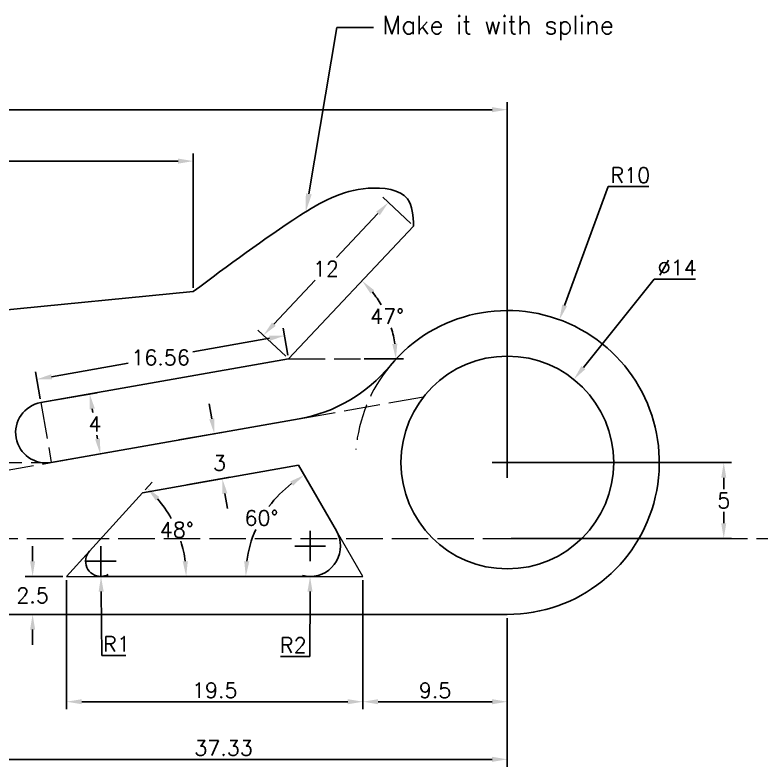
# Model space of a CAD drawing. Header units: millimetres. Extents: x 75 to 218, y 111 to 160.
# Drawn here: x 168.61 to 218.15, y 110.96 to 160.45 of the extents above; entities that cross this region are included whole.
import ezdxf
from ezdxf import colors
from ezdxf.entities.mleader import LeaderData, LeaderLine
from ezdxf.math import Vec2, Vec3

# ---------------------------------------------------------------- set-up
doc = ezdxf.new("R2010")
doc.units = ezdxf.units.MM
doc.linetypes.add('ACAD_ISO02W100', pattern=[15, 12, -3])
doc.layers.add('Dim', color=251, linetype='Continuous', lineweight=0)
doc.styles.get("Standard").update_dxf_attribs({"font": 'simplex.shx'})
doc.dimstyles.new('ISO-25', dxfattribs={"dimscale": 0.4, "dimtxt": 2.5, "dimasz": 2.5, "dimexe": 1.25, "dimexo": 0.625, "dimtad": 1, "dimtih": 1, "dimtoh": 1, "dimdsep": 46, "dimtxsty": 'Standard', "dimcen": 2.5, "dimadec": 0, "dimazin": 0, "dimtfac": 1, "dimtofl": 0, "dimtmove": 0, "dimatfit": 3, "dimfxl": 1, "dimarcsym": 0})

# ---------------------------------------------------------------- blocks, each defined once
blk = doc.blocks.new('*D64')
at = {"layer": 'Defpoints', "color": 0, "transparency": 16777216}
for p in [(201, 154.219), (101, 131), (201, 131)]:
    blk.add_point(p, dxfattribs=at)
at = {"layer": 'Dim', "color": 0, "lineweight": -2, "transparency": 16777216}
for p, q in [((101, 131.25), (101, 154.719)), ((201, 131.25), (201, 154.719)), ((102, 154.219), (200, 154.219))]:
    blk.add_line(p, q, dxfattribs=at)
at = {"layer": 'Dim', "color": 0, "transparency": 16777216}
for points in [[(102, 154.386), (102, 154.052), (101, 154.219)], [(200, 154.386), (200, 154.052), (201, 154.219)]]:
    blk.add_solid(points, dxfattribs=at)
at = {"layer": 'Dim', "color": 0, "transparency": 16777216, "insert": (151, 154.969), "char_height": 1, "attachment_point": 5}
blk.add_mtext('100', dxfattribs=at)
blk = doc.blocks.new('*D65')
at = {"layer": 'Defpoints', "color": 0, "transparency": 16777216}
for p in [(201, 131), (201, 126), (215.24, 126)]:
    blk.add_point(p, dxfattribs=at)
at = {"layer": 'Dim', "color": 0, "lineweight": -2, "transparency": 16777216}
for p, q in [((201.25, 131), (215.74, 131)), ((215.24, 130), (215.24, 129.25)), ((215.24, 127), (215.24, 127.75)), ((201.25, 126), (215.74, 126))]:
    blk.add_line(p, q, dxfattribs=at)
at = {"layer": 'Dim', "color": 0, "transparency": 16777216}
for points in [[(215.073, 130), (215.406, 130), (215.24, 131)], [(215.073, 127), (215.406, 127), (215.24, 126)]]:
    blk.add_solid(points, dxfattribs=at)
at = {"layer": 'Dim', "color": 0, "transparency": 16777216, "insert": (215.24, 128.5), "char_height": 1, "attachment_point": 5}
blk.add_mtext('5', dxfattribs=at)
blk = doc.blocks.new('*D66')
at = {"layer": 'Defpoints', "color": 0, "transparency": 16777216}
for p in [(204.427, 140.394), (201, 131)]:
    blk.add_point(p, dxfattribs=at)
at = {"layer": 'Dim', "color": 0, "lineweight": -2, "transparency": 16777216}
for p, q in [((207.626, 149.16), (204.77, 141.334)), ((210.304, 149.16), (207.626, 149.16)), ((201, 130), (201, 132)), ((200, 131), (202, 131))]:
    blk.add_line(p, q, dxfattribs=at)
at = {"layer": 'Dim', "color": 0, "transparency": 16777216}
blk.add_solid([(204.614, 141.391), (204.927, 141.277), (204.427, 140.394)], dxfattribs=at)
at = {"layer": 'Dim', "color": 0, "transparency": 16777216, "insert": (209.09, 149.91), "char_height": 1, "attachment_point": 5}
blk.add_mtext('R10', dxfattribs=at)
blk = doc.blocks.new('*D67')
at = {"layer": 'Defpoints', "color": 0, "transparency": 16777216}
for p in [(205.376, 136.463), (196.624, 125.537)]:
    blk.add_point(p, dxfattribs=at)
at = {"layer": 'Dim', "color": 0, "lineweight": -2, "transparency": 16777216}
for p, q in [((210.671, 143.073), (206.002, 137.244)), ((213.37, 143.073), (210.671, 143.073)), ((201, 130), (201, 132)), ((200, 131), (202, 131))]:
    blk.add_line(p, q, dxfattribs=at)
at = {"layer": 'Dim', "color": 0, "transparency": 16777216}
blk.add_solid([(205.872, 137.348), (206.132, 137.14), (205.376, 136.463)], dxfattribs=at)
at = {"layer": 'Dim', "color": 0, "transparency": 16777216, "insert": (212.179, 143.823), "char_height": 1, "attachment_point": 5}
blk.add_mtext('∅14', dxfattribs=at)
blk = doc.blocks.new('*D83')
at = {"layer": 'Defpoints', "color": 0, "transparency": 16777216}
for p in [(171, 131), (132.046, 122.034), (101, 121), (114.287, 121), (201, 121)]:
    blk.add_point(p, dxfattribs=at)
at = {"layer": 'Dim', "color": 0, "lineweight": -2, "transparency": 16777216}
for start, end in [(13.2213, 16.4426), (353.5574, 356.7787)]:
    blk.add_arc((114.287, 121), 17.789, start, end, dxfattribs=at)
at = {"layer": 'Dim', "color": 0, "transparency": 16777216}
for points in [[(131.768, 125.102), (131.441, 125.035), (131.806, 124.089)], [(131.881, 120.005), (132.214, 119.996), (132.076, 121)]]:
    blk.add_solid(points, dxfattribs=at)
at = {"layer": 'Dim', "color": 0, "transparency": 16777216, "insert": (132.008, 122.55), "char_height": 1, "attachment_point": 5}
blk.add_mtext('10°', dxfattribs=at)
blk = doc.blocks.new('*D85')
at = {"layer": 'Defpoints', "color": 0, "transparency": 16777216}
for p in [(170.305, 134.939), (174.219, 131.568), (171, 131)]:
    blk.add_point(p, dxfattribs=at)
at = {"layer": 'Dim', "color": 0, "lineweight": -2, "transparency": 16777216}
for p, q in [((170.552, 134.983), (174.017, 135.594)), ((173.698, 134.522), (173.739, 134.287)), ((174.045, 132.552), (174.004, 132.787)), ((171.246, 131.043), (174.711, 131.654))]:
    blk.add_line(p, q, dxfattribs=at)
at = {"layer": 'Dim', "color": 0, "transparency": 16777216}
for points in [[(173.862, 134.551), (173.534, 134.493), (173.524, 135.507)], [(174.209, 132.581), (173.881, 132.523), (174.219, 131.568)]]:
    blk.add_solid(points, dxfattribs=at)
at = {"layer": 'Dim', "color": 0, "transparency": 16777216, "insert": (173.872, 133.537), "char_height": 1, "attachment_point": 5}
blk.add_mtext('4', dxfattribs=at)
blk = doc.blocks.new('*D86')
at = {"layer": 'Defpoints', "color": 0, "transparency": 16777216}
for p in [(186.341, 139.344), (186.611, 137.814), (170.305, 134.939)]:
    blk.add_point(p, dxfattribs=at)
at = {"layer": 'Dim', "color": 0, "lineweight": -2, "transparency": 16777216}
for p, q in [((186.567, 138.06), (186.254, 139.837)), ((185.356, 139.171), (180.319, 138.283)), ((171.02, 136.643), (176.057, 137.531)), ((170.262, 135.185), (169.949, 136.962))]:
    blk.add_line(p, q, dxfattribs=at)
at = {"layer": 'Dim', "color": 0, "transparency": 16777216}
for points in [[(185.327, 139.335), (185.385, 139.007), (186.341, 139.344)], [(170.991, 136.807), (171.049, 136.479), (170.036, 136.469)]]:
    blk.add_solid(points, dxfattribs=at)
at = {"layer": 'Dim', "color": 0, "transparency": 16777216, "insert": (178.188, 137.907), "char_height": 1, "attachment_point": 5}
blk.add_mtext('16.56', dxfattribs=at)
blk = doc.blocks.new('*D87')
at = {"layer": 'Defpoints', "color": 0, "transparency": 16777216}
for p in [(194.832, 146.556), (193.409, 139.711), (186.611, 137.814), (186.611, 137.814), (191.338, 137.814)]:
    blk.add_point(p, dxfattribs=at)
at = {"layer": 'Dim', "color": 0, "lineweight": -2, "transparency": 16777216}
blk.add_line((191.588, 137.814), (194.169, 137.814), dxfattribs=at)
for start, end in [(30.2025, 38.6312), (8.1247, 16.8898)]:
    blk.add_arc((186.611, 137.814), 7.058, start, end, dxfattribs=at)
at = {"layer": 'Dim', "color": 0, "transparency": 16777216}
for points in [[(192.002, 142.108), (192.247, 142.334), (191.446, 142.956)], [(193.764, 138.824), (193.432, 138.8), (193.669, 137.814)]]:
    blk.add_solid(points, dxfattribs=at)
at = {"layer": 'Dim', "color": 0, "transparency": 16777216, "insert": (193.089, 140.615), "char_height": 1, "attachment_point": 5}
blk.add_mtext('47°', dxfattribs=at)
blk = doc.blocks.new('*D88')
at = {"layer": 'Defpoints', "color": 0, "transparency": 16777216}
for p in [(193.176, 148.113), (194.832, 146.556), (186.611, 137.814)]:
    blk.add_point(p, dxfattribs=at)
at = {"layer": 'Dim', "color": 0, "lineweight": -2, "transparency": 16777216}
for p, q in [((194.65, 146.727), (192.812, 148.456)), ((192.491, 147.385), (189.771, 144.493)), ((185.64, 140.1), (188.36, 142.993)), ((186.429, 137.986), (184.59, 139.714))]:
    blk.add_line(p, q, dxfattribs=at)
at = {"layer": 'Dim', "color": 0, "transparency": 16777216}
for points in [[(192.369, 147.499), (192.612, 147.271), (193.176, 148.113)], [(185.518, 140.215), (185.761, 139.986), (184.955, 139.372)]]:
    blk.add_solid(points, dxfattribs=at)
at = {"layer": 'Dim', "color": 0, "transparency": 16777216, "insert": (189.065, 143.743), "char_height": 1, "attachment_point": 5}
blk.add_mtext('12', dxfattribs=at)
blk = doc.blocks.new('*D93')
at = {"layer": 'Defpoints', "color": 0, "transparency": 16777216}
for p in [(180.343, 142.244), (162.961, 140.034), (147, 139), (147, 139), (166.944, 139)]:
    blk.add_point(p, dxfattribs=at)
at = {"layer": 'Dim', "color": 0, "lineweight": -2, "transparency": 16777216}
blk.add_line((162.87, 137.004), (165.513, 137.004), dxfattribs=at)
for start, end in [(9.1404, 12.7231), (352.831, 0), (352.8345, 356.4173)]:
    blk.add_arc((147, 139), 15.995, start, end, dxfattribs=at)
at = {"layer": 'Dim', "color": 0, "transparency": 16777216}
for points in [[(162.957, 141.562), (162.626, 141.52), (162.92, 140.549)], [(162.797, 138.006), (163.13, 137.995), (162.995, 139)]]:
    blk.add_solid(points, dxfattribs=at)
at = {"layer": 'Dim', "color": 0, "transparency": 16777216, "insert": (164.691, 137.754), "char_height": 1, "attachment_point": 5}
blk.add_mtext('6°', dxfattribs=at)
blk = doc.blocks.new('*D94')
at = {"layer": 'Defpoints', "color": 0, "transparency": 16777216}
for p in [(180.343, 150.833), (180.343, 142.244), (101, 131)]:
    blk.add_point(p, dxfattribs=at)
at = {"layer": 'Dim', "color": 0, "lineweight": -2, "transparency": 16777216}
for p, q in [((101, 131.25), (101, 151.333)), ((180.343, 142.494), (180.343, 151.333)), ((102, 150.833), (179.343, 150.833))]:
    blk.add_line(p, q, dxfattribs=at)
at = {"layer": 'Dim', "color": 0, "transparency": 16777216}
for points in [[(102, 151), (102, 150.666), (101, 150.833)], [(179.343, 151), (179.343, 150.666), (180.343, 150.833)]]:
    blk.add_solid(points, dxfattribs=at)
at = {"layer": 'Dim', "color": 0, "transparency": 16777216, "insert": (140.671, 151.583), "char_height": 1, "attachment_point": 5}
blk.add_mtext('79.34', dxfattribs=at)
blk = doc.blocks.new('*D96')
at = {"layer": 'Defpoints', "color": 0, "transparency": 16777216}
for p in [(163.67, 131), (201, 121), (163.67, 111.463)]:
    blk.add_point(p, dxfattribs=at)
at = {"layer": 'Dim', "color": 0, "lineweight": -2, "transparency": 16777216}
for p, q in [((163.67, 130.75), (163.67, 110.963)), ((201, 120.75), (201, 110.963)), ((200, 111.463), (164.67, 111.463))]:
    blk.add_line(p, q, dxfattribs=at)
at = {"layer": 'Dim', "color": 0, "transparency": 16777216}
for points in [[(164.67, 111.63), (164.67, 111.296), (163.67, 111.463)], [(200, 111.63), (200, 111.296), (201, 111.463)]]:
    blk.add_solid(points, dxfattribs=at)
at = {"layer": 'Dim', "color": 0, "transparency": 16777216, "insert": (182.335, 112.213), "char_height": 1, "attachment_point": 5}
blk.add_mtext('37.33', dxfattribs=at)
blk = doc.blocks.new('*D119')
at = {"layer": 'Defpoints', "color": 0, "transparency": 16777216}
for p in [(191.5, 123.5), (201, 121), (191.5, 115.256)]:
    blk.add_point(p, dxfattribs=at)
at = {"layer": 'Dim', "color": 0, "lineweight": -2, "transparency": 16777216}
for p, q in [((191.5, 123.25), (191.5, 114.756)), ((201, 120.75), (201, 114.756)), ((200, 115.256), (192.5, 115.256))]:
    blk.add_line(p, q, dxfattribs=at)
at = {"layer": 'Dim', "color": 0, "transparency": 16777216}
for points in [[(192.5, 115.422), (192.5, 115.089), (191.5, 115.256)], [(200, 115.422), (200, 115.089), (201, 115.256)]]:
    blk.add_solid(points, dxfattribs=at)
at = {"layer": 'Dim', "color": 0, "transparency": 16777216, "insert": (196.25, 116.006), "char_height": 1, "attachment_point": 5}
blk.add_mtext('9.5', dxfattribs=at)
blk = doc.blocks.new('*D120')
at = {"layer": 'Defpoints', "color": 0, "transparency": 16777216}
for p in [(172, 123.5), (169.769, 121), (172, 121)]:
    blk.add_point(p, dxfattribs=at)
at = {"layer": 'Dim', "color": 0, "lineweight": -2, "transparency": 16777216}
for p, q in [((169.769, 124.5), (169.769, 125.5)), ((171.75, 123.5), (169.269, 123.5)), ((171.75, 121), (169.269, 121)), ((169.769, 120), (169.769, 119))]:
    blk.add_line(p, q, dxfattribs=at)
at = {"layer": 'Dim', "color": 0, "transparency": 16777216}
for points in [[(169.603, 124.5), (169.936, 124.5), (169.769, 123.5)], [(169.603, 120), (169.936, 120), (169.769, 121)]]:
    blk.add_solid(points, dxfattribs=at)
at = {"layer": 'Dim', "color": 0, "transparency": 16777216, "insert": (169.769, 122.25), "char_height": 1, "attachment_point": 5}
blk.add_mtext('2.5', dxfattribs=at)
blk = doc.blocks.new('*D121')
at = {"layer": 'Defpoints', "color": 0, "transparency": 16777216}
for p in [(172, 123.5), (191.5, 123.5), (191.5, 115.256)]:
    blk.add_point(p, dxfattribs=at)
at = {"layer": 'Dim', "color": 0, "lineweight": -2, "transparency": 16777216}
for p, q in [((172, 123.25), (172, 114.756)), ((191.5, 123.25), (191.5, 114.756)), ((173, 115.256), (190.5, 115.256))]:
    blk.add_line(p, q, dxfattribs=at)
at = {"layer": 'Dim', "color": 0, "transparency": 16777216}
for points in [[(173, 115.422), (173, 115.089), (172, 115.256)], [(190.5, 115.422), (190.5, 115.089), (191.5, 115.256)]]:
    blk.add_solid(points, dxfattribs=at)
at = {"layer": 'Dim', "color": 0, "transparency": 16777216, "insert": (181.75, 116.006), "char_height": 1, "attachment_point": 5}
blk.add_mtext('19.5', dxfattribs=at)
blk = doc.blocks.new('*D122')
at = {"layer": 'Defpoints', "color": 0, "transparency": 16777216}
for p in [(187.262, 130.821), (185.593, 128.449), (189.762, 126.502), (188.031, 123.5), (191.5, 123.5)]:
    blk.add_point(p, dxfattribs=at)
at = {"layer": 'Dim', "color": 0, "lineweight": -2, "transparency": 16777216}
blk.add_line((187.781, 123.5), (183.294, 123.5), dxfattribs=at)
for start, end in [(127.5076, 143.3571), (156.2865, 172.5592)]:
    blk.add_arc((191.5, 123.5), 7.706, start, end, dxfattribs=at)
at = {"layer": 'Dim', "color": 0, "transparency": 16777216}
for points in [[(186.716, 129.751), (186.901, 129.474), (187.639, 130.169)], [(184.026, 124.487), (183.693, 124.509), (183.794, 123.5)]]:
    blk.add_solid(points, dxfattribs=at)
at = {"layer": 'Dim', "color": 0, "transparency": 16777216, "insert": (184.824, 127.349), "char_height": 1, "attachment_point": 5}
blk.add_mtext('60°', dxfattribs=at)
blk = doc.blocks.new('*D123')
at = {"layer": 'Defpoints', "color": 0, "transparency": 16777216}
for p in [(179.153, 132.438), (182.246, 129.937), (179.674, 129.483)]:
    blk.add_point(p, dxfattribs=at)
at = {"layer": 'Dim', "color": 0, "lineweight": -2, "transparency": 16777216}
for p, q in [((181.552, 133.876), (181.378, 134.861)), ((179.399, 132.481), (182.218, 132.978)), ((179.92, 129.527), (182.739, 130.024)), ((182.42, 128.952), (182.594, 127.967))]:
    blk.add_line(p, q, dxfattribs=at)
at = {"layer": 'Dim', "color": 0, "transparency": 16777216}
for points in [[(181.716, 133.905), (181.388, 133.847), (181.725, 132.891)], [(182.584, 128.981), (182.256, 128.923), (182.246, 129.937)]]:
    blk.add_solid(points, dxfattribs=at)
at = {"layer": 'Dim', "color": 0, "transparency": 16777216, "insert": (182.064, 130.968), "char_height": 1, "attachment_point": 5}
blk.add_mtext('3', dxfattribs=at)
blk = doc.blocks.new('*D124')
at = {"layer": 'Defpoints', "color": 0, "transparency": 16777216}
for p in [(176.999, 129.012), (178.688, 127.657), (173.516, 125.172), (174.257, 123.5), (188.031, 123.5)]:
    blk.add_point(p, dxfattribs=at)
at = {"layer": 'Dim', "color": 0, "lineweight": -2, "transparency": 16777216}
blk.add_line((177.167, 129.197), (177.627, 129.703), dxfattribs=at)
for start, end in [(29.0125, 40.5099), (7.2808, 17.1287)]:
    blk.add_arc((172, 123.5), 7.875, start, end, dxfattribs=at)
at = {"layer": 'Dim', "color": 0, "transparency": 16777216}
for points in [[(177.868, 128.499), (178.107, 128.731), (177.291, 129.333)], [(179.978, 124.509), (179.645, 124.487), (179.875, 123.5)]]:
    blk.add_solid(points, dxfattribs=at)
at = {"layer": 'Dim', "color": 0, "transparency": 16777216, "insert": (179.252, 126.569), "char_height": 1, "attachment_point": 5}
blk.add_mtext('48°', dxfattribs=at)
blk = doc.blocks.new('*D125')
at = {"layer": 'Defpoints', "color": 0, "transparency": 16777216}
for p in [(174.257, 124.5), (174.269, 123.5)]:
    blk.add_point(p, dxfattribs=at)
at = {"layer": 'Dim', "color": 0, "lineweight": -2, "transparency": 16777216}
for p, q in [((174.257, 123.5), (174.257, 125.5)), ((173.257, 124.5), (175.257, 124.5)), ((174.33, 118.302), (174.281, 122.5)), ((175.909, 118.302), (174.33, 118.302))]:
    blk.add_line(p, q, dxfattribs=at)
blk.add_arc((174.257, 124.5), 1, 270, 299.3239, dxfattribs=at)
at = {"layer": 'Dim', "color": 0, "transparency": 16777216}
blk.add_solid([(174.447, 122.502), (174.114, 122.498), (174.269, 123.5)], dxfattribs=at)
at = {"layer": 'Dim', "color": 0, "transparency": 16777216, "insert": (175.29, 119.052), "char_height": 1, "attachment_point": 5}
blk.add_mtext('R1', dxfattribs=at)
blk = doc.blocks.new('*D126')
at = {"layer": 'Defpoints', "color": 0, "transparency": 16777216}
for p in [(188.031, 125.5), (188.023, 123.5)]:
    blk.add_point(p, dxfattribs=at)
at = {"layer": 'Dim', "color": 0, "lineweight": -2, "transparency": 16777216}
for p, q in [((188.031, 124.5), (188.031, 126.5)), ((187.031, 125.5), (189.031, 125.5)), ((188.002, 118.224), (188.019, 122.5)), ((186.085, 118.224), (188.002, 118.224))]:
    blk.add_line(p, q, dxfattribs=at)
blk.add_arc((188.031, 125.5), 2, 255.4443, 270, dxfattribs=at)
at = {"layer": 'Dim', "color": 0, "transparency": 16777216}
blk.add_solid([(187.852, 122.501), (188.186, 122.499), (188.023, 123.5)], dxfattribs=at)
at = {"layer": 'Dim', "color": 0, "transparency": 16777216, "insert": (186.918, 118.974), "char_height": 1, "attachment_point": 5}
blk.add_mtext('R2', dxfattribs=at)

msp = doc.modelspace()

# ---------------------------------------------------------------- linework, layer by layer
for p, q in [((186.611, 137.814), (194.832, 146.556)), ((147, 139), (180.343, 142.244)), ((170.305, 134.939), (186.611, 137.814)), ((171, 131), (187.305, 133.875)), ((176.999, 129.012), (187.262, 130.821)), ((189.762, 126.502), (187.262, 130.821)), ((173.516, 125.172), (176.999, 129.012)), ((174.257, 123.5), (188.031, 123.5))]:
    msp.add_line(p, q)
msp.add_lwpolyline([(101, 121), (201, 121)])
msp.add_circle((201, 131), 7)
for centre, radius, start, end in [((201, 131), 10, 270, 140.4942), ((185.569, 143.723), 10, 280, 320.4942), ((170.653, 132.97), 2, 100, 280), ((188.031, 125.5), 2, 270, 30.0668), ((174.257, 124.5), 1, 137.7907, 270)]:
    msp.add_arc(centre, radius, start, end)
msp.add_spline([(180.343, 142.244), (187.343, 147.244), (191.843, 149.044), (194.432, 148.344), (194.832, 146.556)], degree=3)
at = {"layer": 'Dim', "linetype": 'ACAD_ISO02W100', "ltscale": 0.2}
for p, q in [((186.611, 137.814), (191.338, 137.814)), ((187.305, 133.875), (195.491, 135.318)), ((170.305, 134.939), (171, 131)), ((114.287, 121), (171, 131)), ((160.67, 131), (171, 131)), ((88.4, 126), (218.147, 126))]:
    msp.add_line(p, q, dxfattribs=at)
at = {"layer": 'Dim'}
for p, q in [((191.5, 123.5), (189.762, 126.502)), ((172, 123.5), (173.516, 125.172)), ((172, 123.5), (174.257, 123.5)), ((188.031, 123.5), (191.5, 123.5))]:
    msp.add_line(p, q, dxfattribs=at)
at = {"layer": 'Dim', "linetype": 'ACAD_ISO02W100', "ltscale": 0.2}
msp.add_arc((201, 131), 10, 140.4942, 175.0614, dxfattribs=at)

# ---------------------------------------------------------------- dimensions: what is measured, and where the dimension line sits
at = {"layer": 'Dim'}
for base, p1, p2, picture, middle in [((201, 154.219), (101, 131), (201, 131), '*D64', (151, 154.219)), ((180.343, 150.833), (101, 131), (180.343, 142.244), '*D94', (140.671, 150.833)), ((163.67, 111.463), (201, 121), (163.67, 131), '*D96', (182.335, 111.463))]:
    dim = msp.add_linear_dim(base=base, p1=p1, p2=p2, dimstyle='ISO-25', dxfattribs=at)
    dim.commit()
    dim.dimension.update_dxf_attribs({"geometry": picture, "text_midpoint": middle, "dimtype": 160})
for center, mpoint, picture, middle in [((201, 131), (204.427, 140.394), '*D66', (209.09, 149.16)), ((188.031, 125.5), (188.023, 123.5), '*D126', (186.918, 118.224)), ((174.257, 124.5), (174.269, 123.5), '*D125', (175.29, 118.302))]:
    dim = msp.add_radius_dim(center=center, mpoint=mpoint, dimstyle='ISO-25', dxfattribs=at)
    dim.commit()
    dim.dimension.update_dxf_attribs({"geometry": picture, "text_midpoint": middle, "dimtype": 164})
for p1, p2, distance, picture, middle in [((186.611, 137.814), (194.832, 146.556), 2.274, '*D88', (189.065, 143.743)), ((170.305, 134.939), (186.611, 137.814), 1.554, '*D86', (178.188, 137.907))]:
    dim = msp.add_aligned_dim(p1=p1, p2=p2, distance=distance, dimstyle='ISO-25', dxfattribs=at)
    dim.commit()
    dim.dimension.update_dxf_attribs({"geometry": picture, "text_midpoint": middle})
for base, line1, line2, picture, middle in [((193.409, 139.711), ((186.611, 137.814), (191.338, 137.814)), ((186.611, 137.814), (194.832, 146.556)), '*D87', (193.089, 140.615)), ((162.961, 140.034), ((147, 139), (180.343, 142.244)), ((147, 139), (166.944, 139)), '*D93', (164.691, 137.754)), ((132.046, 122.034), ((101, 121), (201, 121)), ((114.287, 121), (171, 131)), '*D83', (132.008, 122.55)), ((185.593, 128.449), ((189.762, 126.502), (187.262, 130.821)), ((188.031, 123.5), (191.5, 123.5)), '*D122', (184.824, 127.349))]:
    dim = msp.add_angular_dim_2l(base=base, line1=line1, line2=line2, dimstyle='ISO-25', dxfattribs=at)
    dim.commit()
    dim.dimension.update_dxf_attribs({"geometry": picture, "text_midpoint": middle})
dim = msp.add_diameter_dim_2p(p1=(196.624, 125.537), p2=(205.376, 136.463), dimstyle='ISO-25', dxfattribs=at)
dim.commit()
dim.dimension.update_dxf_attribs({"geometry": '*D67', "text_midpoint": (212.179, 143.073), "dimtype": 163})
for base, p1, p2, picture, middle in [((174.219, 131.568), (170.305, 134.939), (171, 131), '*D85', (173.872, 133.537)), ((182.246, 129.937), (179.153, 132.438), (179.674, 129.483), '*D123', (182.064, 130.968))]:
    dim = msp.add_linear_dim(base=base, p1=p1, p2=p2, angle=280, dimstyle='ISO-25', dxfattribs=at)
    dim.commit()
    dim.dimension.update_dxf_attribs({"geometry": picture, "text_midpoint": middle, "dimtype": 161})
for base, p1, p2, picture, middle in [((215.24, 126), (201, 131), (201, 126), '*D65', (215.24, 128.5)), ((169.769, 121), (172, 123.5), (172, 121), '*D120', (169.769, 122.25))]:
    dim = msp.add_linear_dim(base=base, p1=p1, p2=p2, angle=90, dimstyle='ISO-25', dxfattribs=at)
    dim.commit()
    dim.dimension.update_dxf_attribs({"geometry": picture, "text_midpoint": middle})
dim = msp.add_angular_dim_2l(base=(178.688, 127.657), line1=((174.257, 123.5), (188.031, 123.5)), line2=((173.516, 125.172), (176.999, 129.012)), dimstyle='ISO-25', dxfattribs=at)
dim.commit()
dim.dimension.update_dxf_attribs({"geometry": '*D124', "text_midpoint": (179.252, 126.569), "dimtype": 162})
for p1, picture, middle in [((172, 123.5), '*D121', (181.75, 116.006)), ((201, 121), '*D119', (196.25, 116.006))]:
    dim = msp.add_linear_dim(base=(191.5, 115.256), p1=p1, p2=(191.5, 123.5), dimstyle='ISO-25', dxfattribs=at)
    dim.commit()
    dim.dimension.update_dxf_attribs({"geometry": picture, "text_midpoint": middle})

# ---------------------------------------------------------------- leaders
ml = msp.add_multileader_mtext('Standard', dxfattribs=at)
ml.set_content('Make it with spline', color=256)
ml.set_leader_properties()
ml.build(insert=Vec2(0, 0))
ml.multileader.update_dxf_attribs({"arrow_head_size": 1.2, "scale": 0.3})
ctx = ml.context
ctx.base_point, ctx.scale, ctx.char_height, ctx.arrow_head_size, ctx.landing_gap_size, ctx.plane_origin = Vec3(192.191, 159.622), 0.3, 1.2, 1.2, 0.6, Vec3(187.74, 147.497)
notes = []
notes.append((ctx, [(0, (1, 1, 0), (189.791, 159.622), (1, 0), 2.4, [(0, [(187.74, 147.497)], 0, [])])]))
ctx.mtext.insert, ctx.mtext.flow_direction = Vec3(192.791, 160.389), 5
for ctx, leaders in notes:
    for number, flags, end, landing, length, lines in leaders:
        leader = LeaderData()
        leader.index, (leader.has_last_leader_line, leader.has_dogleg_vector, leader.attachment_direction) = number, flags
        leader.last_leader_point, leader.dogleg_vector, leader.dogleg_length = Vec3(end), Vec3(landing), length
        for number, points, colour, breaks in lines:
            line = LeaderLine()
            line.index, line.vertices, line.color, line.breaks = number, Vec3.list(points), colors.encode_raw_color(colour), breaks
            leader.lines.append(line)
        ctx.leaders.append(leader)

doc.saveas('drawing.dxf')
